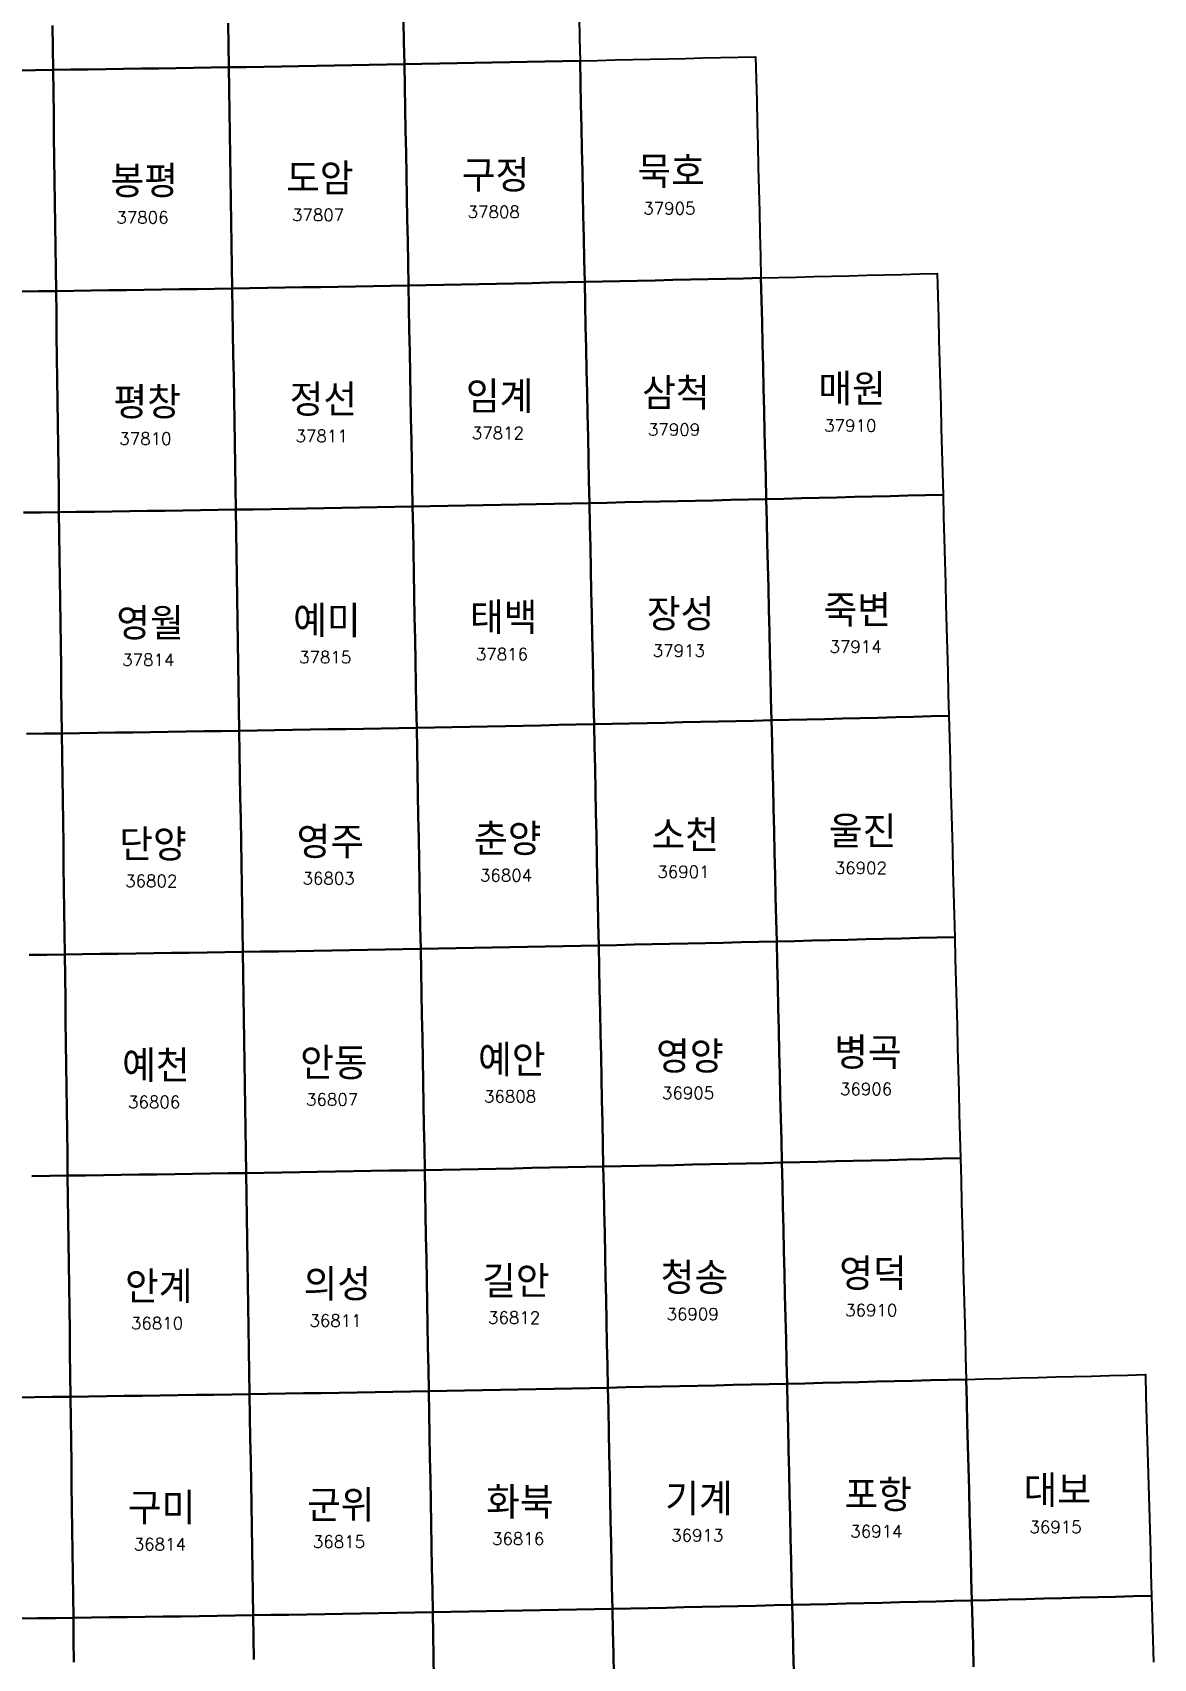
# Model space of a CAD drawing. Extents: x 14422 to 448761, y 61889 to 684321.
# Drawn here: x 307583 to 448215, y 373663 to 577676 of the extents above; entities that cross this region are included whole.
import ezdxf
from ezdxf.enums import TextEntityAlignment as Align

# ---------------------------------------------------------------- set-up
doc = ezdxf.new("R2010")
doc.units = 0
doc.header["$MEASUREMENT"] = 0
for name, color, linetype in [('G50', 7, 'CONTINUOUS'), ('N50000', 7, 'CONTINUOUS'), ('T50000', 250, 'CONTINUOUS')]:
    doc.layers.add(name, color=color, linetype=linetype)
doc.styles.add('GHS', font='romans.shx', dxfattribs={"bigfont": 'GHS.SHX'})

msp = doc.modelspace()

# ---------------------------------------------------------------- linework, layer by layer
at = {"layer": 'G50', "linetype": 'Continuous'}
for points in [[(376149.91, 579685.85), (376209.29, 576910.61), (376268.64, 574135.37), (374065.07, 574088.57), (371861.49, 574042.34), (369657.93, 573996.7), (367454.37, 573951.65), (365250.82, 573907.2), (363047.29, 573863.32), (360843.75, 573820.02), (358640.23, 573777.36), (356436.71, 573735.25), (354233.2, 573693.74), (354181.29, 576468.88), (354129.34, 579244.01)], [(310090.28, 578537.19), (310127.37, 575762.21), (310164.46, 572987.26), (307961.07, 572958.1), (305757.7, 572929.54), (303554.34, 572901.58), (301350.98, 572874.2), (299147.63, 572847.42), (296944.28, 572821.24), (294740.93, 572795.65), (292537.59, 572770.62), (290334.26, 572746.18), (288130.92, 572722.34), (288101.27, 575497.25), (288071.58, 578272.16)], [(332109.48, 578861.12), (332154.02, 576086.06), (332198.5, 573311.04), (329995.07, 573276.01), (327791.65, 573241.57), (325588.23, 573207.72), (323384.81, 573174.44), (321181.4, 573141.78), (318978, 573109.69), (316774.62, 573078.19), (314571.23, 573047.29), (312367.83, 573016.97), (310164.46, 572987.26), (310127.37, 575762.21), (310090.28, 578537.19)], [(354129.34, 579244.01), (354181.29, 576468.88), (354233.2, 573693.74), (352029.7, 573652.83), (349826.21, 573612.48), (347622.73, 573572.72), (345419.24, 573533.59), (343215.77, 573495.02), (341012.31, 573457.05), (338808.85, 573419.67), (336605.39, 573382.86), (334401.96, 573346.67), (332198.5, 573311.04), (332154.02, 576086.06), (332109.48, 578861.12)], [(305757.7, 572929.54), (307961.07, 572958.1), (310164.46, 572987.26), (310201.51, 570212.27), (310238.54, 567437.35), (310275.57, 564662.4), (310312.55, 561887.48), (310349.54, 559112.59), (310386.49, 556337.67), (310423.42, 553562.78), (310460.34, 550787.92), (310497.23, 548013.06), (310534.1, 545238.2), (308323.33, 545209.12), (306112.56, 545180.64)], [(306112.56, 545180.64), (308323.33, 545209.12), (310534.1, 545238.2), (310570.94, 542463.34), (310607.77, 539688.51), (310644.58, 536913.71), (310681.35, 534138.88), (310718.12, 531364.11), (310754.88, 528589.31), (310791.6, 525814.54), (310828.3, 523039.78), (310864.97, 520265.01), (310901.64, 517490.27), (308683.52, 517461.27), (306465.39, 517432.84)], [(306465.39, 517432.84), (308683.52, 517461.27), (310901.64, 517490.27), (310938.27, 514715.53), (310974.88, 511940.82), (311011.48, 509166.11), (311048.05, 506391.4), (311084.61, 503616.72), (311121.13, 500842.04), (311157.64, 498067.4), (311194.13, 495292.75), (311230.6, 492518.1), (311267.05, 489743.45), (309041.61, 489714.54), (306816.18, 489686.19)], [(306816.18, 489686.19), (309041.61, 489714.54), (311267.05, 489743.45), (311303.47, 486968.83), (311339.87, 484194.25), (311376.26, 481419.63), (311412.62, 478645.04), (311448.95, 475870.48), (311485.28, 473095.93), (311521.57, 470321.37), (311557.86, 467546.81), (311594.11, 464772.29), (311630.33, 461997.76), (309397.63, 461968.9), (307164.93, 461940.64)], [(307164.93, 461940.64), (309397.63, 461968.9), (311630.33, 461997.76), (311666.55, 459223.26), (311702.75, 456448.77), (311738.91, 453674.3), (311775.06, 450899.8), (311811.18, 448125.37), (311847.29, 445350.9), (311883.37, 442576.46), (311919.44, 439802.03), (311955.48, 437027.62), (311991.5, 434253.19), (309751.57, 434224.42), (307511.64, 434196.22)], [(307511.64, 434196.22), (309751.57, 434224.42), (311991.5, 434253.19), (312027.5, 431478.81), (312063.48, 428704.4), (312099.43, 425930.03), (312135.36, 423155.68), (312171.28, 420381.34), (312207.18, 417606.99), (312243.04, 414832.65), (312278.89, 412058.33), (312314.71, 409284.02), (312350.53, 406509.73), (310103.41, 406481.03), (307856.29, 406452.9), (305609.18, 406425.36)], [(305609.18, 406425.36), (307856.29, 406452.9), (310103.41, 406481.03), (312350.53, 406509.73), (312386.31, 403735.45), (312422.06, 400961.16), (312457.81, 398186.91), (312493.53, 395412.66), (312529.23, 392638.4), (312564.91, 389864.18), (312600.55, 387089.95), (312636.19, 384315.76), (312671.81, 381541.57), (312707.39, 378767.37), (310453.14, 378738.74), (308198.89, 378710.7), (305944.65, 378683.23)], [(425644.95, 372612.2), (425573.84, 375386.96), (425502.71, 378161.75), (425431.51, 380936.54), (427686.28, 380994.69), (429941.06, 381053.43), (432195.86, 381112.74), (434450.66, 381172.64), (436705.49, 381233.11), (438960.33, 381294.17), (441215.19, 381355.79), (443470.03, 381418.01), (445724.92, 381480.8), (447979.82, 381544.18), (448058.15, 378769.23), (448136.41, 375994.24), (448214.64, 373219.31)], [(357943.44, 371138.25), (357893.7, 373912.61), (357843.91, 376686.98), (357794.11, 379461.34), (360048.53, 379502.11), (362302.96, 379543.47), (364557.4, 379585.4), (366811.86, 379627.92), (369066.33, 379671), (371320.79, 379714.68), (373575.28, 379758.92), (375829.77, 379803.76), (378084.28, 379849.16), (380338.79, 379895.15), (380395.73, 377120.66), (380452.62, 374346.16), (380509.49, 371571.69)], [(380509.49, 371571.69), (380452.62, 374346.16), (380395.73, 377120.66), (380338.79, 379895.15), (382593.32, 379941.71), (384847.86, 379988.86), (387102.41, 380036.58), (389356.97, 380084.89), (391611.52, 380133.76), (393866.12, 380183.23), (396120.71, 380233.27), (398375.31, 380283.9), (400629.92, 380335.09), (402884.55, 380386.88), (402948.62, 377612.25), (403012.62, 374837.62), (403076.61, 372062.99)], [(403076.61, 372062.99), (403012.62, 374837.62), (402948.62, 377612.25), (402884.55, 380386.88), (405139.2, 380439.23), (407393.84, 380492.17), (409648.51, 380545.68), (411903.18, 380599.79), (414157.87, 380654.46), (416412.57, 380709.72), (418667.3, 380765.55), (420922.03, 380821.97), (423176.76, 380878.96), (425431.51, 380936.54), (425502.71, 378161.75), (425573.84, 375386.96), (425644.95, 372612.2)], [(290222.01, 372958.97), (290193.57, 375733.06), (290165.11, 378507.16), (292419.31, 378530.6), (294673.53, 378554.57), (296927.74, 378579.14), (299181.96, 378604.3), (301436.19, 378630.03), (303690.42, 378656.35), (305944.65, 378683.23), (308198.89, 378710.7), (310453.14, 378738.74), (312707.39, 378767.37), (312742.97, 375993.21), (312778.52, 373219.01)], [(312778.52, 373219.01), (312742.97, 375993.21), (312707.39, 378767.37), (314961.66, 378796.57), (317215.94, 378826.35), (319470.2, 378856.71), (321724.48, 378887.65), (323978.78, 378919.16), (326233.09, 378951.26), (328487.39, 378983.93), (330741.7, 379017.19), (332996.02, 379051.01), (335250.36, 379085.42), (335293.03, 376311.16), (335335.71, 373536.9)]]:
    msp.add_lwpolyline(points, dxfattribs=at)
for points in [[(310164.46, 572987.26), (312367.83, 573016.97), (314571.23, 573047.29), (316774.62, 573078.19), (318978, 573109.69), (321181.4, 573141.78), (323384.81, 573174.44), (325588.23, 573207.72), (327791.65, 573241.57), (329995.07, 573276.01), (332198.5, 573311.04), (332242.99, 570536.01), (332287.44, 567760.98), (332331.85, 564985.99), (332376.27, 562210.99), (332420.63, 559435.99), (332464.98, 556661.02), (332509.31, 553886.06), (332553.6, 551111.12), (332597.88, 548336.18), (332642.12, 545561.24), (330431.29, 545526.28), (328220.47, 545491.92), (326009.66, 545458.16), (323798.85, 545424.98), (321588.04, 545392.37), (319377.24, 545360.36), (317166.43, 545328.93), (314955.67, 545298.11), (312744.88, 545267.87), (310534.1, 545238.2), (310497.23, 548013.06), (310460.34, 550787.92), (310423.42, 553562.78), (310386.49, 556337.67), (310349.54, 559112.59), (310312.55, 561887.48), (310275.57, 564662.4), (310238.54, 567437.35), (310201.51, 570212.27)], [(332198.5, 573311.04), (334401.96, 573346.67), (336605.39, 573382.86), (338808.85, 573419.67), (341012.31, 573457.05), (343215.77, 573495.02), (345419.24, 573533.59), (347622.73, 573572.72), (349826.21, 573612.48), (352029.7, 573652.83), (354233.2, 573693.74), (354285.1, 570918.61), (354336.96, 568143.51), (354388.79, 565368.43), (354440.61, 562593.33), (354492.37, 559818.25), (354544.13, 557043.21), (354595.84, 554268.16), (354647.54, 551493.11), (354699.18, 548718.07), (354750.82, 545943.05), (352539.92, 545902.24), (350329.03, 545862), (348118.13, 545822.35), (345907.26, 545783.27), (343696.39, 545744.81), (341485.52, 545706.91), (339274.66, 545669.61), (337063.8, 545632.9), (334852.97, 545596.79), (332642.12, 545561.24), (332597.88, 548336.18), (332553.6, 551111.12), (332509.31, 553886.06), (332464.98, 556661.02), (332420.63, 559435.99), (332376.27, 562210.99), (332331.85, 564985.99), (332287.44, 567760.98), (332242.99, 570536.01)], [(354233.2, 573693.74), (356436.71, 573735.25), (358640.23, 573777.36), (360843.75, 573820.02), (363047.29, 573863.32), (365250.82, 573907.2), (367454.37, 573951.65), (369657.93, 573996.7), (371861.49, 574042.34), (374065.07, 574088.57), (376268.64, 574135.37), (376327.96, 571360.16), (376387.24, 568584.95), (376446.49, 565809.74), (376505.7, 563034.56), (376564.88, 560259.4), (376624.03, 557484.22), (376683.14, 554709.06), (376742.22, 551933.94), (376801.26, 549158.81), (376860.27, 546383.68), (374649.29, 546336.96), (372438.32, 546290.87), (370227.35, 546245.33), (368016.39, 546200.37), (365805.44, 546156.03), (363594.51, 546112.25), (361383.57, 546069.06), (359172.65, 546026.47), (356961.73, 545984.48), (354750.82, 545943.05), (354699.18, 548718.07), (354647.54, 551493.11), (354595.84, 554268.16), (354544.13, 557043.21), (354492.37, 559818.25), (354440.61, 562593.33), (354388.79, 565368.43), (354336.96, 568143.51), (354285.1, 570918.61)], [(376268.64, 574135.37), (378472.22, 574182.79), (380675.82, 574230.78), (382879.43, 574279.36), (385083.05, 574328.54), (387286.68, 574378.31), (389490.3, 574428.65), (391693.94, 574479.58), (393897.59, 574531.13), (396101.26, 574583.25), (398304.93, 574635.97), (398371.66, 571860.62), (398438.36, 569085.3), (398505.03, 566310.02), (398571.65, 563534.69), (398638.25, 560759.4), (398704.79, 557984.14), (398771.3, 555208.87), (398837.77, 552433.61), (398904.22, 549658.34), (398970.61, 546883.1), (396759.53, 546830.53), (394548.47, 546778.51), (392337.41, 546727.1), (390126.36, 546676.28), (387915.33, 546626.05), (385704.3, 546576.39), (383493.28, 546527.35), (381282.26, 546478.87), (379071.27, 546430.96), (376860.27, 546383.68), (376801.26, 549158.81), (376742.22, 551933.94), (376683.14, 554709.06), (376624.03, 557484.22), (376564.88, 560259.4), (376505.7, 563034.56), (376446.49, 565809.74), (376387.24, 568584.95), (376327.96, 571360.16)], [(376860.27, 546383.68), (379071.27, 546430.96), (381282.26, 546478.87), (383493.28, 546527.35), (385704.3, 546576.39), (387915.33, 546626.05), (390126.36, 546676.28), (392337.41, 546727.1), (394548.47, 546778.51), (396759.53, 546830.53), (398970.61, 546883.1), (399036.98, 544107.89), (399103.29, 541332.65), (399169.58, 538557.47), (399235.83, 535782.25), (399302.04, 533007.07), (399368.19, 530231.88), (399434.34, 527456.73), (399500.43, 524681.57), (399566.49, 521906.41), (399632.51, 519131.27), (397414.06, 519078.81), (395195.63, 519026.91), (392977.21, 518975.64), (390758.79, 518924.93), (388540.41, 518874.81), (386322, 518825.26), (384103.62, 518776.34), (381885.25, 518727.98), (379666.89, 518680.21), (377448.53, 518633.01), (377389.86, 521408.05), (377331.15, 524183.07), (377272.41, 526958.12), (377213.64, 529733.16), (377154.83, 532508.2), (377095.98, 535283.28), (377037.11, 538058.38), (376978.2, 540833.48), (376919.25, 543608.55)], [(398970.61, 546883.1), (401181.69, 546936.3), (403392.79, 546990.07), (405603.9, 547044.43), (407815.02, 547099.35), (410026.14, 547154.9), (412237.28, 547211.02), (414448.43, 547267.73), (416659.59, 547325.03), (418870.75, 547382.93), (421081.94, 547441.4), (421155.69, 544666.05), (421229.38, 541890.69), (421303.04, 539115.34), (421376.67, 536340.01), (421450.25, 533564.68), (421523.78, 530789.39), (421597.27, 528014.08), (421670.73, 525238.78), (421744.12, 522463.51), (421817.49, 519688.23), (419598.94, 519629.88), (417380.41, 519572.12), (415161.89, 519514.96), (412943.37, 519458.39), (410724.87, 519402.39), (408506.37, 519347.02), (406287.88, 519292.17), (404069.41, 519237.95), (401850.95, 519184.3), (399632.51, 519131.27), (399566.49, 521906.41), (399500.43, 524681.57), (399434.34, 527456.73), (399368.19, 530231.88), (399302.04, 533007.07), (399235.83, 535782.25), (399169.58, 538557.47), (399103.29, 541332.65), (399036.98, 544107.89)], [(310534.1, 545238.2), (312744.88, 545267.87), (314955.67, 545298.11), (317166.43, 545328.93), (319377.24, 545360.36), (321588.04, 545392.37), (323798.85, 545424.98), (326009.66, 545458.16), (328220.47, 545491.92), (330431.29, 545526.28), (332642.12, 545561.24), (332686.35, 542786.33), (332730.55, 540011.42), (332774.72, 537236.51), (332818.86, 534461.63), (332862.98, 531686.75), (332907.09, 528911.9), (332951.16, 526137.05), (332995.19, 523362.2), (333039.22, 520587.38), (333083.22, 517812.56), (330865.03, 517777.68), (328646.84, 517743.4), (326428.67, 517709.72), (324210.5, 517676.59), (321992.33, 517644.09), (319774.18, 517612.16), (317556.04, 517580.79), (315337.9, 517550.04), (313119.76, 517519.86), (310901.64, 517490.27), (310864.97, 520265.01), (310828.3, 523039.78), (310791.6, 525814.54), (310754.88, 528589.31), (310718.12, 531364.11), (310681.35, 534138.88), (310644.58, 536913.71), (310607.77, 539688.51), (310570.94, 542463.34)], [(332642.12, 545561.24), (334852.97, 545596.79), (337063.8, 545632.9), (339274.66, 545669.61), (341485.52, 545706.91), (343696.39, 545744.81), (345907.26, 545783.27), (348118.13, 545822.35), (350329.03, 545862), (352539.92, 545902.24), (354750.82, 545943.05), (354802.41, 543168.06), (354853.99, 540393.04), (354905.53, 537618.08), (354957.03, 534843.09), (355008.5, 532068.13), (355059.97, 529293.17), (355111.38, 526518.23), (355162.78, 523743.3), (355214.13, 520968.37), (355265.47, 518193.46), (353047.22, 518152.71), (350828.97, 518112.58), (348610.72, 518073.01), (346392.48, 518034.07), (344174.25, 517995.66), (341956.02, 517957.87), (339737.81, 517920.65), (337519.6, 517884.03), (335301.41, 517848), (333083.22, 517812.56), (333039.22, 520587.38), (332995.19, 523362.2), (332951.16, 526137.05), (332907.09, 528911.9), (332862.98, 531686.75), (332818.86, 534461.63), (332774.72, 537236.51), (332730.55, 540011.42), (332686.35, 542786.33)], [(354750.82, 545943.05), (356961.73, 545984.48), (359172.65, 546026.47), (361383.57, 546069.06), (363594.51, 546112.25), (365805.44, 546156.03), (368016.39, 546200.37), (370227.35, 546245.33), (372438.32, 546290.87), (374649.29, 546336.96), (376860.27, 546383.68), (376919.25, 543608.55), (376978.2, 540833.48), (377037.11, 538058.38), (377095.98, 535283.28), (377154.83, 532508.2), (377213.64, 529733.16), (377272.41, 526958.12), (377331.15, 524183.07), (377389.86, 521408.05), (377448.53, 518633.01), (375230.19, 518586.43), (373011.85, 518540.41), (370793.53, 518495), (368575.21, 518450.14), (366356.89, 518405.91), (364138.6, 518362.24), (361920.3, 518319.17), (359702.02, 518276.66), (357483.75, 518234.78), (355265.47, 518193.46), (355214.13, 520968.37), (355162.78, 523743.3), (355111.38, 526518.23), (355059.97, 529293.17), (355008.5, 532068.13), (354957.03, 534843.09), (354905.53, 537618.08), (354853.99, 540393.04), (354802.41, 543168.06)], [(355265.47, 518193.46), (357483.75, 518234.78), (359702.02, 518276.66), (361920.3, 518319.17), (364138.6, 518362.24), (366356.89, 518405.91), (368575.21, 518450.14), (370793.53, 518495), (373011.85, 518540.41), (375230.19, 518586.43), (377448.53, 518633.01), (377507.17, 515858.02), (377565.78, 513083.03), (377624.35, 510308.04), (377682.89, 507533.05), (377741.39, 504758.08), (377799.86, 501983.12), (377858.3, 499208.18), (377916.7, 496433.25), (377975.07, 493658.31), (378033.4, 490883.41), (375807.73, 490836.91), (373582.09, 490791.02), (371356.44, 490745.71), (369130.8, 490700.97), (366905.18, 490656.83), (364679.54, 490613.28), (362453.95, 490570.32), (360228.34, 490527.93), (358002.75, 490486.13), (355777.17, 490444.9), (355726.12, 493219.72), (355675.06, 495994.54), (355623.97, 498769.35), (355572.84, 501544.2), (355521.69, 504319.05), (355470.5, 507093.9), (355419.28, 509868.78), (355368.05, 512643.65), (355316.77, 515418.56)], [(377448.53, 518633.01), (379666.89, 518680.21), (381885.25, 518727.98), (384103.62, 518776.34), (386322, 518825.26), (388540.41, 518874.81), (390758.79, 518924.93), (392977.21, 518975.64), (395195.63, 519026.91), (397414.06, 519078.81), (399632.51, 519131.27), (399698.49, 516356.14), (399764.42, 513581.01), (399830.34, 510805.9), (399896.2, 508030.79), (399962.02, 505255.72), (400027.81, 502480.64), (400093.56, 499705.55), (400159.27, 496930.5), (400224.95, 494155.45), (400290.58, 491380.39), (398064.82, 491328.08), (395839.07, 491276.32), (393613.32, 491225.17), (391387.6, 491174.57), (389161.86, 491124.57), (386936.16, 491075.17), (384710.45, 491026.36), (382484.75, 490978.11), (380259.08, 490930.46), (378033.4, 490883.41), (377975.07, 493658.31), (377916.7, 496433.25), (377858.3, 499208.18), (377799.86, 501983.12), (377741.39, 504758.08), (377682.89, 507533.05), (377624.35, 510308.04), (377565.78, 513083.03), (377507.17, 515858.02)], [(399632.51, 519131.27), (401850.95, 519184.3), (404069.41, 519237.95), (406287.88, 519292.17), (408506.37, 519347.02), (410724.87, 519402.39), (412943.37, 519458.39), (415161.89, 519514.96), (417380.41, 519572.12), (419598.94, 519629.88), (421817.49, 519688.23), (421890.83, 516912.95), (421964.11, 514137.7), (422037.35, 511362.45), (422110.53, 508587.23), (422183.69, 505811.97), (422256.8, 503036.78), (422329.86, 500261.55), (422402.89, 497486.35), (422475.88, 494711.18), (422548.81, 491936.01), (420322.96, 491877.8), (418097.09, 491820.19), (415871.24, 491763.15), (413645.39, 491706.73), (411419.56, 491650.87), (409193.75, 491595.61), (406967.95, 491540.94), (404742.15, 491486.84), (402516.36, 491433.34), (400290.58, 491380.39), (400224.95, 494155.45), (400159.27, 496930.5), (400093.56, 499705.55), (400027.81, 502480.64), (399962.02, 505255.72), (399896.2, 508030.79), (399830.34, 510805.9), (399764.42, 513581.01), (399698.49, 516356.14)], [(310901.64, 517490.27), (313119.76, 517519.86), (315337.9, 517550.04), (317556.04, 517580.79), (319774.18, 517612.16), (321992.33, 517644.09), (324210.5, 517676.59), (326428.67, 517709.72), (328646.84, 517743.4), (330865.03, 517777.68), (333083.22, 517812.56), (333127.17, 515037.74), (333171.12, 512262.94), (333215.03, 509488.15), (333258.94, 506713.39), (333302.8, 503938.6), (333346.64, 501163.86), (333390.46, 498389.1), (333434.25, 495614.37), (333478.01, 492839.66), (333521.76, 490064.96), (331296.25, 490030.17), (329070.76, 489995.97), (326845.27, 489962.37), (324619.8, 489929.33), (322394.33, 489896.89), (320168.85, 489865.04), (317943.39, 489833.78), (315717.94, 489803.09), (313492.49, 489772.99), (311267.05, 489743.45), (311230.6, 492518.1), (311194.13, 495292.75), (311157.64, 498067.4), (311121.13, 500842.04), (311084.61, 503616.72), (311048.05, 506391.4), (311011.48, 509166.11), (310974.88, 511940.82), (310938.27, 514715.53)], [(333083.22, 517812.56), (335301.41, 517848), (337519.6, 517884.03), (339737.81, 517920.65), (341956.02, 517957.87), (344174.25, 517995.66), (346392.48, 518034.07), (348610.72, 518073.01), (350828.97, 518112.58), (353047.22, 518152.71), (355265.47, 518193.46), (355316.77, 515418.56), (355368.05, 512643.65), (355419.28, 509868.78), (355470.5, 507093.9), (355521.69, 504319.05), (355572.84, 501544.2), (355623.97, 498769.35), (355675.06, 495994.54), (355726.12, 493219.72), (355777.17, 490444.9), (353551.59, 490404.29), (351326.01, 490364.24), (349100.45, 490324.79), (346874.91, 490285.9), (344649.37, 490247.61), (342423.83, 490209.91), (340198.29, 490172.77), (337972.77, 490136.26), (335747.25, 490100.31), (333521.76, 490064.96), (333478.01, 492839.66), (333434.25, 495614.37), (333390.46, 498389.1), (333346.64, 501163.86), (333302.8, 503938.6), (333258.94, 506713.39), (333215.03, 509488.15), (333171.12, 512262.94), (333127.17, 515037.74)], [(400290.58, 491380.39), (402516.36, 491433.34), (404742.15, 491486.84), (406967.95, 491540.94), (409193.75, 491595.61), (411419.56, 491650.87), (413645.39, 491706.73), (415871.24, 491763.15), (418097.09, 491820.19), (420322.96, 491877.8), (422548.81, 491936.01), (422621.72, 489160.83), (422694.58, 486385.66), (422767.39, 483610.51), (422840.16, 480835.36), (422912.88, 478060.24), (422985.58, 475285.11), (423058.22, 472509.99), (423130.83, 469734.89), (423203.39, 466959.79), (423275.9, 464184.69), (421042.74, 464126.67), (418809.59, 464069.21), (416576.46, 464012.32), (414343.34, 463956.05), (412110.22, 463900.31), (409877.13, 463845.2), (407644.03, 463790.65), (405410.96, 463736.7), (403177.89, 463683.31), (400944.84, 463630.55), (400879.58, 466405.5), (400814.3, 469180.45), (400748.96, 471955.39), (400683.59, 474730.37), (400618.19, 477505.37), (400552.75, 480280.34), (400487.25, 483055.34), (400421.74, 485830.37), (400356.18, 488605.37)], [(311267.05, 489743.45), (313492.49, 489772.99), (315717.94, 489803.09), (317943.39, 489833.78), (320168.85, 489865.04), (322394.33, 489896.89), (324619.8, 489929.33), (326845.27, 489962.37), (329070.76, 489995.97), (331296.25, 490030.17), (333521.76, 490064.96), (333565.46, 487290.26), (333609.15, 484515.55), (333652.82, 481740.88), (333696.46, 478966.2), (333740.08, 476191.56), (333783.66, 473416.91), (333827.22, 470642.27), (333870.75, 467867.65), (333914.26, 465093.03), (333957.75, 462318.42), (331724.98, 462283.75), (329492.2, 462249.64), (327259.45, 462216.12), (325026.7, 462183.17), (322793.96, 462150.82), (320561.22, 462119.02), (318328.49, 462087.86), (316095.76, 462057.25), (313863.04, 462027.21), (311630.33, 461997.76), (311594.11, 464772.29), (311557.86, 467546.81), (311521.57, 470321.37), (311485.28, 473095.93), (311448.95, 475870.48), (311412.62, 478645.04), (311376.26, 481419.63), (311339.87, 484194.25), (311303.47, 486968.83)], [(333521.76, 490064.96), (335747.25, 490100.31), (337972.77, 490136.26), (340198.29, 490172.77), (342423.83, 490209.91), (344649.37, 490247.61), (346874.91, 490285.9), (349100.45, 490324.79), (351326.01, 490364.24), (353551.59, 490404.29), (355777.17, 490444.9), (355828.17, 487670.1), (355879.15, 484895.34), (355930.1, 482120.55), (355981.01, 479345.79), (356031.9, 476571.06), (356082.77, 473796.29), (356133.59, 471021.56), (356184.37, 468246.85), (356235.15, 465472.15), (356285.89, 462697.44), (354053.04, 462656.89), (351820.2, 462616.96), (349587.37, 462577.6), (347354.53, 462538.83), (345121.72, 462500.62), (342888.9, 462463.04), (340656.11, 462426), (338423.31, 462389.57), (336190.52, 462353.71), (333957.75, 462318.42), (333914.26, 465093.03), (333870.75, 467867.65), (333827.22, 470642.27), (333783.66, 473416.91), (333740.08, 476191.56), (333696.46, 478966.2), (333652.82, 481740.88), (333609.15, 484515.55), (333565.46, 487290.26)], [(355777.17, 490444.9), (358002.75, 490486.13), (360228.34, 490527.93), (362453.95, 490570.32), (364679.54, 490613.28), (366905.18, 490656.83), (369130.8, 490700.97), (371356.44, 490745.71), (373582.09, 490791.02), (375807.73, 490836.91), (378033.4, 490883.41), (378091.7, 488108.5), (378149.97, 485333.59), (378208.2, 482558.71), (378266.4, 479783.83), (378324.56, 477008.97), (378382.69, 474234.12), (378440.79, 471459.27), (378498.85, 468684.44), (378556.88, 465909.62), (378614.88, 463134.79), (376381.93, 463088.42), (374149.01, 463042.67), (371916.08, 462997.45), (369683.16, 462952.83), (367450.27, 462908.81), (365217.37, 462865.38), (362984.48, 462822.51), (360751.62, 462780.23), (358518.75, 462738.56), (356285.89, 462697.44), (356235.15, 465472.15), (356184.37, 468246.85), (356133.59, 471021.56), (356082.77, 473796.29), (356031.9, 476571.06), (355981.01, 479345.79), (355930.1, 482120.55), (355879.15, 484895.34), (355828.17, 487670.1)], [(378033.4, 490883.41), (380259.08, 490930.46), (382484.75, 490978.11), (384710.45, 491026.36), (386936.16, 491075.17), (389161.86, 491124.57), (391387.6, 491174.57), (393613.32, 491225.17), (395839.07, 491276.32), (398064.82, 491328.08), (400290.58, 491380.39), (400356.18, 488605.37), (400421.74, 485830.37), (400487.25, 483055.34), (400552.75, 480280.34), (400618.19, 477505.37), (400683.59, 474730.37), (400748.96, 471955.39), (400814.3, 469180.45), (400879.58, 466405.5), (400944.84, 463630.55), (398711.79, 463578.36), (396478.76, 463526.72), (394245.75, 463475.68), (392012.73, 463425.24), (389779.73, 463375.36), (387546.75, 463326.07), (385313.76, 463277.38), (383080.78, 463229.29), (380847.83, 463181.73), (378614.88, 463134.79), (378556.88, 465909.62), (378498.85, 468684.44), (378440.79, 471459.27), (378382.69, 474234.12), (378324.56, 477008.97), (378266.4, 479783.83), (378208.2, 482558.71), (378149.97, 485333.59), (378091.7, 488108.5)], [(356285.89, 462697.44), (358518.75, 462738.56), (360751.62, 462780.23), (362984.48, 462822.51), (365217.37, 462865.38), (367450.27, 462908.81), (369683.16, 462952.83), (371916.08, 462997.45), (374149.01, 463042.67), (376381.93, 463088.42), (378614.88, 463134.79), (378672.83, 460359.99), (378730.76, 457585.19), (378788.65, 454810.42), (378846.51, 452035.65), (378904.33, 449260.88), (378962.12, 446486.14), (379019.88, 443711.39), (379077.6, 440936.65), (379135.29, 438161.93), (379192.94, 435387.22), (376952.76, 435340.97), (374712.59, 435295.31), (372472.45, 435250.25), (370232.3, 435205.75), (367992.16, 435161.85), (365752.03, 435118.51), (363511.91, 435075.76), (361271.8, 435033.61), (359031.71, 434992.03), (356791.62, 434951), (356741.18, 437725.6), (356690.71, 440500.22), (356640.2, 443274.84), (356589.69, 446049.46), (356539.13, 448824.08), (356488.54, 451598.73), (356437.91, 454373.41), (356387.27, 457148.05), (356336.6, 459922.73)], [(378614.88, 463134.79), (380847.83, 463181.73), (383080.78, 463229.29), (385313.76, 463277.38), (387546.75, 463326.07), (389779.73, 463375.36), (392012.73, 463425.24), (394245.75, 463475.68), (396478.76, 463526.72), (398711.79, 463578.36), (400944.84, 463630.55), (401010.05, 460855.6), (401075.24, 458080.68), (401140.38, 455305.79), (401205.47, 452530.87), (401270.52, 449755.97), (401335.55, 446981.11), (401400.55, 444206.24), (401465.49, 441431.37), (401530.39, 438656.5), (401595.26, 435881.66), (399354.98, 435829.62), (397114.71, 435778.14), (394874.46, 435727.22), (392634.21, 435676.9), (390393.97, 435627.17), (388153.74, 435578.01), (385913.52, 435529.44), (383673.33, 435481.44), (381433.13, 435434.03), (379192.94, 435387.22), (379135.29, 438161.93), (379077.6, 440936.65), (379019.88, 443711.39), (378962.12, 446486.14), (378904.33, 449260.88), (378846.51, 452035.65), (378788.65, 454810.42), (378730.76, 457585.19), (378672.83, 460359.99)], [(400944.84, 463630.55), (403177.89, 463683.31), (405410.96, 463736.7), (407644.03, 463790.65), (409877.13, 463845.2), (412110.22, 463900.31), (414343.34, 463956.05), (416576.46, 464012.32), (418809.59, 464069.21), (421042.74, 464126.67), (423275.9, 464184.69), (423348.38, 461409.62), (423420.8, 458634.58), (423493.19, 455859.51), (423565.54, 453084.46), (423637.84, 450309.44), (423710.1, 447534.39), (423782.33, 444759.37), (423854.5, 441984.38), (423926.63, 439209.35), (423998.72, 436434.39), (421758.32, 436376.49), (419517.94, 436319.18), (417277.55, 436262.44), (415037.2, 436206.29), (412796.84, 436150.74), (410556.5, 436095.75), (408316.18, 436041.36), (406075.87, 435987.56), (403835.55, 435934.3), (401595.26, 435881.66), (401530.39, 438656.5), (401465.49, 441431.37), (401400.55, 444206.24), (401335.55, 446981.11), (401270.52, 449755.97), (401205.47, 452530.87), (401140.38, 455305.79), (401075.24, 458080.68), (401010.05, 460855.6)], [(311630.33, 461997.76), (313863.04, 462027.21), (316095.76, 462057.25), (318328.49, 462087.86), (320561.22, 462119.02), (322793.96, 462150.82), (325026.7, 462183.17), (327259.45, 462216.12), (329492.2, 462249.64), (331724.98, 462283.75), (333957.75, 462318.42), (334001.2, 459543.83), (334044.64, 456769.28), (334088.04, 453994.69), (334131.43, 451220.13), (334174.78, 448445.6), (334218.11, 445671.04), (334261.41, 442896.52), (334304.69, 440122.02), (334347.95, 437347.49), (334391.18, 434573.02), (332151.19, 434538.41), (329911.19, 434504.39), (327671.2, 434470.94), (325431.22, 434438.11), (323191.25, 434405.82), (320951.29, 434374.15), (318711.33, 434343.04), (316471.38, 434312.52), (314231.43, 434282.54), (311991.5, 434253.19), (311955.48, 437027.62), (311919.44, 439802.03), (311883.37, 442576.46), (311847.29, 445350.9), (311811.18, 448125.37), (311775.06, 450899.8), (311738.91, 453674.3), (311702.75, 456448.77), (311666.55, 459223.26)], [(333957.75, 462318.42), (336190.52, 462353.71), (338423.31, 462389.57), (340656.11, 462426), (342888.9, 462463.04), (345121.72, 462500.62), (347354.53, 462538.83), (349587.37, 462577.6), (351820.2, 462616.96), (354053.04, 462656.89), (356285.89, 462697.44), (356336.6, 459922.73), (356387.27, 457148.05), (356437.91, 454373.41), (356488.54, 451598.73), (356539.13, 448824.08), (356589.69, 446049.46), (356640.2, 443274.84), (356690.71, 440500.22), (356741.18, 437725.6), (356791.62, 434951), (354551.54, 434910.57), (352311.46, 434870.77), (350071.4, 434831.5), (347831.35, 434792.82), (345591.3, 434754.74), (343351.25, 434717.22), (341111.24, 434680.29), (338871.2, 434643.96), (336631.18, 434608.2), (334391.18, 434573.02), (334347.95, 437347.49), (334304.69, 440122.02), (334261.41, 442896.52), (334218.11, 445671.04), (334174.78, 448445.6), (334131.43, 451220.13), (334088.04, 453994.69), (334044.64, 456769.28), (334001.2, 459543.83)], [(311991.5, 434253.19), (314231.43, 434282.54), (316471.38, 434312.52), (318711.33, 434343.04), (320951.29, 434374.15), (323191.25, 434405.82), (325431.22, 434438.11), (327671.2, 434470.94), (329911.19, 434504.39), (332151.19, 434538.41), (334391.18, 434573.02), (334434.39, 431798.52), (334477.56, 429024.05), (334520.72, 426249.58), (334563.84, 423475.14), (334606.93, 420700.7), (334650.01, 417926.26), (334693.06, 415151.85), (334736.08, 412377.44), (334779.08, 409603.06), (334822.05, 406828.68), (332574.87, 406794.17), (330327.69, 406760.24), (328080.51, 406726.89), (325833.35, 406694.12), (323586.19, 406661.95), (321339.06, 406630.35), (319091.9, 406599.33), (316844.77, 406568.88), (314597.64, 406539.03), (312350.53, 406509.73), (312314.71, 409284.02), (312278.89, 412058.33), (312243.04, 414832.65), (312207.18, 417606.99), (312171.28, 420381.34), (312135.36, 423155.68), (312099.43, 425930.03), (312063.48, 428704.4), (312027.5, 431478.81)], [(334391.18, 434573.02), (336631.18, 434608.2), (338871.2, 434643.96), (341111.24, 434680.29), (343351.25, 434717.22), (345591.3, 434754.74), (347831.35, 434792.82), (350071.4, 434831.5), (352311.46, 434870.77), (354551.54, 434910.57), (356791.62, 434951), (356842.04, 432176.44), (356892.41, 429401.85), (356942.76, 426627.28), (356993.08, 423852.75), (357043.37, 421078.21), (357093.62, 418303.68), (357143.85, 415529.14), (357194.05, 412754.63), (357244.21, 409980.13), (357294.37, 407205.65), (355047.09, 407165.34), (352799.83, 407125.61), (350552.57, 407086.46), (348305.33, 407047.91), (346058.1, 407009.89), (343810.87, 406972.5), (341563.66, 406935.67), (339316.44, 406899.43), (337069.25, 406863.76), (334822.05, 406828.68), (334779.08, 409603.06), (334736.08, 412377.44), (334693.06, 415151.85), (334650.01, 417926.26), (334606.93, 420700.7), (334563.84, 423475.14), (334520.72, 426249.58), (334477.56, 429024.05), (334434.39, 431798.52)], [(356791.62, 434951), (359031.71, 434992.03), (361271.8, 435033.61), (363511.91, 435075.76), (365752.03, 435118.51), (367992.16, 435161.85), (370232.3, 435205.75), (372472.45, 435250.25), (374712.59, 435295.31), (376952.76, 435340.97), (379192.94, 435387.22), (379250.56, 432612.53), (379308.14, 429837.84), (379365.69, 427063.15), (379423.21, 424288.49), (379480.69, 421513.83), (379538.13, 418739.17), (379595.55, 415964.54), (379652.93, 413189.9), (379710.27, 410415.3), (379767.58, 407640.66), (377520.22, 407594.57), (375272.87, 407549.01), (373025.51, 407504.07), (370778.17, 407459.7), (368530.85, 407415.89), (366283.54, 407372.68), (364036.23, 407330.06), (361788.93, 407288.01), (359541.64, 407246.55), (357294.37, 407205.65), (357244.21, 409980.13), (357194.05, 412754.63), (357143.85, 415529.14), (357093.62, 418303.68), (357043.37, 421078.21), (356993.08, 423852.75), (356942.76, 426627.28), (356892.41, 429401.85), (356842.04, 432176.44)], [(379192.94, 435387.22), (381433.13, 435434.03), (383673.33, 435481.44), (385913.52, 435529.44), (388153.74, 435578.01), (390393.97, 435627.17), (392634.21, 435676.9), (394874.46, 435727.22), (397114.71, 435778.14), (399354.98, 435829.62), (401595.26, 435881.66), (401660.08, 433106.85), (401724.88, 430332), (401789.64, 427557.19), (401854.35, 424782.4), (401919.02, 422007.62), (401983.67, 419232.83), (402048.27, 416458.04), (402112.83, 413683.28), (402177.37, 410908.51), (402241.83, 408133.78), (399994.36, 408081.86), (397746.89, 408030.51), (395499.45, 407979.75), (393251.99, 407929.56), (391004.57, 407879.96), (388757.15, 407830.95), (386509.75, 407782.51), (384262.34, 407734.63), (382014.95, 407687.38), (379767.58, 407640.66), (379710.27, 410415.3), (379652.93, 413189.9), (379595.55, 415964.54), (379538.13, 418739.17), (379480.69, 421513.83), (379423.21, 424288.49), (379365.69, 427063.15), (379308.14, 429837.84), (379250.56, 432612.53)], [(401595.26, 435881.66), (403835.55, 435934.3), (406075.87, 435987.56), (408316.18, 436041.36), (410556.5, 436095.75), (412796.84, 436150.74), (415037.2, 436206.29), (417277.55, 436262.44), (419517.94, 436319.18), (421758.32, 436376.49), (423998.72, 436434.39), (424070.76, 433659.39), (424142.77, 430884.42), (424214.72, 428109.45), (424286.64, 425334.51), (424358.53, 422559.56), (424430.36, 419784.61), (424502.14, 417009.7), (424573.9, 414234.78), (424645.6, 411459.89), (424717.26, 408684.99), (422469.66, 408627.25), (420222.08, 408570.1), (417974.5, 408513.52), (415726.94, 408457.53), (413479.4, 408402.1), (411231.86, 408347.3), (408984.34, 408293.04), (406736.83, 408239.37), (404489.32, 408186.29), (402241.83, 408133.78), (402177.37, 410908.51), (402112.83, 413683.28), (402048.27, 416458.04), (401983.67, 419232.83), (401919.02, 422007.62), (401854.35, 424782.4), (401789.64, 427557.19), (401724.88, 430332), (401660.08, 433106.85)], [(379767.58, 407640.66), (382014.95, 407687.38), (384262.34, 407734.63), (386509.75, 407782.51), (388757.15, 407830.95), (391004.57, 407879.96), (393251.99, 407929.56), (395499.45, 407979.75), (397746.89, 408030.51), (399994.36, 408081.86), (402241.83, 408133.78), (402306.28, 405359.04), (402370.69, 402584.31), (402435.07, 399809.6), (402499.4, 397034.89), (402563.67, 394260.21), (402627.93, 391485.53), (402692.14, 388710.84), (402756.32, 385936.19), (402820.46, 383161.53), (402884.55, 380386.88), (400629.92, 380335.09), (398375.31, 380283.9), (396120.71, 380233.27), (393866.12, 380183.23), (391611.52, 380133.76), (389356.97, 380084.89), (387102.41, 380036.58), (384847.86, 379988.86), (382593.32, 379941.71), (380338.79, 379895.15), (380281.83, 382669.65), (380224.83, 385444.17), (380167.79, 388218.69), (380110.72, 390993.22), (380053.62, 393767.77), (379996.48, 396542.35), (379939.31, 399316.9), (379882.1, 402091.48), (379824.86, 404866.09)], [(402241.83, 408133.78), (404489.32, 408186.29), (406736.83, 408239.37), (408984.34, 408293.04), (411231.86, 408347.3), (413479.4, 408402.1), (415726.94, 408457.53), (417974.5, 408513.52), (420222.08, 408570.1), (422469.66, 408627.25), (424717.26, 408684.99), (424788.88, 405910.1), (424860.45, 403135.23), (424931.98, 400360.37), (425003.47, 397585.5), (425074.92, 394810.65), (425146.34, 392035.81), (425217.69, 389260.97), (425289.01, 386486.15), (425360.29, 383711.33), (425431.51, 380936.54), (423176.76, 380878.96), (420922.03, 380821.97), (418667.3, 380765.55), (416412.57, 380709.72), (414157.87, 380654.46), (411903.18, 380599.79), (409648.51, 380545.68), (407393.84, 380492.17), (405139.2, 380439.23), (402884.55, 380386.88), (402820.46, 383161.53), (402756.32, 385936.19), (402692.14, 388710.84), (402627.93, 391485.53), (402563.67, 394260.21), (402499.4, 397034.89), (402435.07, 399809.6), (402370.69, 402584.31), (402306.28, 405359.04)], [(424717.26, 408684.99), (426964.87, 408743.3), (429212.49, 408802.2), (431460.14, 408861.67), (433707.78, 408921.73), (435955.45, 408982.39), (438203.12, 409043.61), (440450.82, 409105.43), (442698.52, 409167.81), (444946.23, 409230.79), (447193.99, 409294.33), (447272.78, 406519.28), (447351.52, 403744.22), (447430.21, 400969.19), (447508.88, 398194.16), (447587.47, 395419.13), (447666.04, 392644.13), (447744.57, 389869.12), (447823.03, 387094.14), (447901.46, 384319.16), (447979.82, 381544.18), (445724.92, 381480.8), (443470.03, 381418.01), (441215.19, 381355.79), (438960.33, 381294.17), (436705.49, 381233.11), (434450.66, 381172.64), (432195.86, 381112.74), (429941.06, 381053.43), (427686.28, 380994.69), (425431.51, 380936.54), (425360.29, 383711.33), (425289.01, 386486.15), (425217.69, 389260.97), (425146.34, 392035.81), (425074.92, 394810.65), (425003.47, 397585.5), (424931.98, 400360.37), (424860.45, 403135.23), (424788.88, 405910.1)], [(312350.53, 406509.73), (314597.64, 406539.03), (316844.77, 406568.88), (319091.9, 406599.33), (321339.06, 406630.35), (323586.19, 406661.95), (325833.35, 406694.12), (328080.51, 406726.89), (330327.69, 406760.24), (332574.87, 406794.17), (334822.05, 406828.68), (334865, 404054.3), (334907.92, 401279.95), (334950.81, 398505.6), (334993.69, 395731.24), (335036.53, 392956.92), (335079.33, 390182.6), (335122.13, 387408.27), (335164.9, 384633.98), (335207.63, 381859.69), (335250.36, 379085.42), (332996.02, 379051.01), (330741.7, 379017.19), (328487.39, 378983.93), (326233.09, 378951.26), (323978.78, 378919.16), (321724.48, 378887.65), (319470.2, 378856.71), (317215.94, 378826.35), (314961.66, 378796.57), (312707.39, 378767.37), (312671.81, 381541.57), (312636.19, 384315.76), (312600.55, 387089.95), (312564.91, 389864.18), (312529.23, 392638.4), (312493.53, 395412.66), (312457.81, 398186.91), (312422.06, 400961.16), (312386.31, 403735.45)], [(334822.05, 406828.68), (337069.25, 406863.76), (339316.44, 406899.43), (341563.66, 406935.67), (343810.87, 406972.5), (346058.1, 407009.89), (348305.33, 407047.91), (350552.57, 407086.46), (352799.83, 407125.61), (355047.09, 407165.34), (357294.37, 407205.65), (357344.48, 404431.17), (357394.55, 401656.69), (357444.59, 398882.24), (357494.61, 396107.79), (357544.61, 393333.37), (357594.57, 390558.95), (357644.5, 387784.52), (357694.4, 385010.13), (357744.26, 382235.74), (357794.11, 379461.34), (355539.69, 379421.14), (353285.29, 379381.53), (351030.88, 379342.48), (348776.51, 379304.03), (346522.12, 379266.14), (344267.75, 379228.85), (342013.37, 379192.12), (339759.02, 379155.98), (337504.69, 379120.4), (335250.36, 379085.42), (335207.63, 381859.69), (335164.9, 384633.98), (335122.13, 387408.27), (335079.33, 390182.6), (335036.53, 392956.92), (334993.69, 395731.24), (334950.81, 398505.6), (334907.92, 401279.95), (334865, 404054.3)], [(357294.37, 407205.65), (359541.64, 407246.55), (361788.93, 407288.01), (364036.23, 407330.06), (366283.54, 407372.68), (368530.85, 407415.89), (370778.17, 407459.7), (373025.51, 407504.07), (375272.87, 407549.01), (377520.22, 407594.57), (379767.58, 407640.66), (379824.86, 404866.09), (379882.1, 402091.48), (379939.31, 399316.9), (379996.48, 396542.35), (380053.62, 393767.77), (380110.72, 390993.22), (380167.79, 388218.69), (380224.83, 385444.17), (380281.83, 382669.65), (380338.79, 379895.15), (378084.28, 379849.16), (375829.77, 379803.76), (373575.28, 379758.92), (371320.79, 379714.68), (369066.33, 379671), (366811.86, 379627.92), (364557.4, 379585.4), (362302.96, 379543.47), (360048.53, 379502.11), (357794.11, 379461.34), (357744.26, 382235.74), (357694.4, 385010.13), (357644.5, 387784.52), (357594.57, 390558.95), (357544.61, 393333.37), (357494.61, 396107.79), (357444.59, 398882.24), (357394.55, 401656.69), (357344.48, 404431.17)]]:
    msp.add_lwpolyline(points, close=True, dxfattribs=at)
at = {"layer": 'G50', "color": 1, "linetype": 'Continuous'}
msp.add_lwpolyline([(335335.71, 373536.9), (335293.03, 376311.16), (335250.36, 379085.42), (337504.69, 379120.4), (339759.02, 379155.98), (342013.37, 379192.12), (344267.75, 379228.85), (346522.12, 379266.14), (348776.51, 379304.03), (351030.88, 379342.48), (353285.29, 379381.53), (355539.69, 379421.14), (357794.11, 379461.34), (357843.91, 376686.98), (357893.7, 373912.61), (357943.44, 371138.25)], dxfattribs=at)

# ---------------------------------------------------------------- texts
at = {"layer": 'N50000', "style": 'GHS'}
for s, p in [('37806', (318100.64, 553703.92)), ('37807', (340134.67, 554027.7)), ('37808', (362169.37, 554410.41)), ('37905', (384204.81, 554852.03)), ('37909', (384796.45, 527100.34)), ('37910', (406906.78, 527599.76)), ('37810', (318470.27, 525954.86)), ('37811', (340578.29, 526277.9)), ('37812', (362686.99, 526659.71)), ('37815', (341019.39, 498529.22)), ('37816', (363201.64, 498910.12)), ('37913', (385384.71, 499349.67)), ('37914', (407568.68, 499847.94)), ('37814', (318837.81, 498206.93)), ('36902', (408226.76, 472097.05)), ('36802', (319203.22, 470460.11)), ('36803', (341457.93, 470781.62)), ('36804', (363713.34, 471161.56)), ('36901', (385969.57, 471600.07)), ('36808', (364222.06, 443414.1)), ('36905', (386551.05, 443851.45)), ('36906', (408881.01, 444347.21)), ('36806', (319566.5, 442714.42)), ('36807', (341893.92, 443035.08)), ('36810', (319927.67, 414969.85)), ('36811', (342327.35, 415289.68)), ('36812', (364727.79, 415667.66)), ('36909', (387129.11, 416103.88)), ('36910', (409531.43, 416598.32)), ('36913', (387703.75, 388357.32)), ('36914', (410178, 388850.44)), ('36915', (432653.43, 389401.66)), ('36814', (320286.7, 387226.4)), ('36815', (342758.23, 387545.34)), ('36816', (365230.54, 387922.31))]:
    msp.add_text(s, height=1528.44, dxfattribs=at).set_placement(p)
at = {"layer": 'T50000', "style": 'GHS'}
for s, p in [('봉평', (321592.73, 559155.22)), ('도암', (343626.77, 559479)), ('구정', (365661.47, 559861.71)), ('묵호', (387696.91, 560303.33)), ('삼척', (388288.54, 532551.64)), ('매원', (410398.88, 533051.06)), ('평창', (321962.37, 531406.16)), ('정선', (344070.39, 531729.2)), ('임계', (366179.09, 532111.01)), ('예미', (344511.49, 503980.52)), ('태백', (366693.74, 504361.42)), ('장성', (388876.8, 504800.97)), ('죽변', (411060.78, 505299.24)), ('영월', (322329.91, 503658.23)), ('울진', (411718.85, 477548.35)), ('단양', (322695.32, 475911.41)), ('영주', (344950.03, 476232.92)), ('춘양', (367205.44, 476612.86)), ('소천', (389461.67, 477051.37)), ('예안', (367714.16, 448865.4)), ('영양', (390043.15, 449302.75)), ('병곡', (412373.11, 449798.51)), ('예천', (323058.6, 448165.72)), ('안동', (345386.02, 448486.38)), ('안계', (323419.77, 420421.15)), ('의성', (345819.45, 420740.98)), ('길안', (368219.89, 421118.96)), ('청송', (390621.21, 421555.18)), ('영덕', (413023.53, 422049.62)), ('기계', (391195.85, 393808.62)), ('포항', (413670.1, 394301.74)), ('대보', (436145.53, 394852.96)), ('구미', (323778.8, 392677.7)), ('군위', (346250.32, 392996.64)), ('화북', (368722.64, 393373.61))]:
    msp.add_text(s, height=4000, dxfattribs=at).set_placement(p, align=Align.MIDDLE)

doc.saveas('drawing.dxf')
